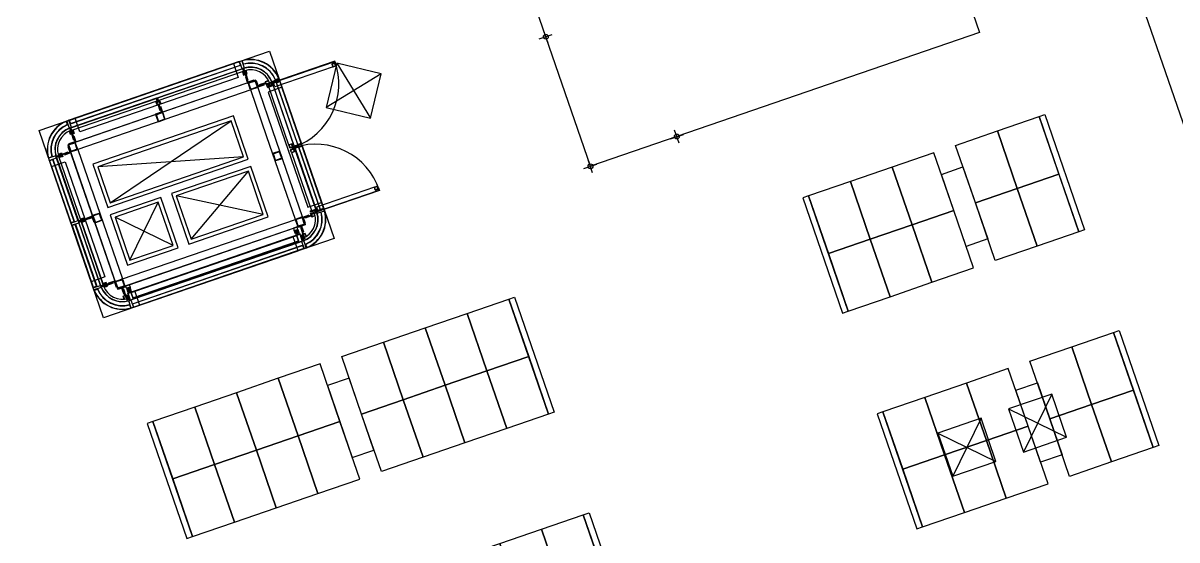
# Model space of a CAD drawing. Extents: x 809431 to 809707, y 818703 to 819368.
# Drawn here: x 809683.11 to 809698.25, y 818720.1 to 818726.89 of the extents above; entities that cross this region are included whole.
import ezdxf

# ---------------------------------------------------------------- set-up
doc = ezdxf.new("R2010")
doc.units = 0
for name, color, linetype in [('A-G26_JG10-G-FramStel', 7, 'Continuous'), ('Fix Furn', 7, 'Continuous'), ('MAJ062__', 7, 'Continuous'), ('MAJ082__', 7, 'Continuous'), ('MAJ221__', 7, 'Continuous'), ('MAJ230__', 7, 'Continuous'), ('MAJ292__', 7, 'Continuous'), ('MAJ341__', 7, 'Continuous'), ('MAJ430_B', 7, 'Continuous'), ('MAJ430_R', 7, 'Continuous'), ('MAJ570__', 7, 'Continuous'), ('MAJ724__', 7, 'Continuous'), ('OTC-LTC Hatch Arrival Concourse (Circulation) O2', 7, 'Continuous')]:
    doc.layers.add(name, color=color, linetype=linetype)

# ---------------------------------------------------------------- blocks, each defined once
blk = doc.blocks.new('8-Seater')
at = {"layer": 'Fix Furn'}
for points in [[(316.683, 206.688), (316.683, 206.608), (315.083, 206.608), (315.083, 206.688)], [(315.883, 206.608), (315.883, 206.028), (315.083, 206.028), (315.083, 206.608)], [(316.683, 206.608), (316.683, 206.028), (315.883, 206.028), (315.883, 206.608)], [(315.883, 206.028), (315.883, 205.448), (315.083, 205.448), (315.083, 206.028)], [(316.683, 206.028), (316.683, 205.448), (315.883, 205.448), (315.883, 206.028)], [(315.883, 205.448), (315.883, 204.868), (315.083, 204.868), (315.083, 205.448)], [(316.683, 205.448), (316.683, 204.868), (315.883, 204.868), (315.883, 205.448)], [(315.883, 204.868), (315.883, 204.288), (315.083, 204.288), (315.083, 204.868)], [(316.683, 204.868), (316.683, 204.288), (315.883, 204.288), (315.883, 204.868)], [(316.383, 203.988), (315.383, 203.988), (315.383, 204.288), (316.383, 204.288)], [(315.883, 203.408), (315.883, 203.988), (315.083, 203.988), (315.083, 203.408)], [(316.683, 203.408), (316.683, 203.988), (315.883, 203.988), (315.883, 203.408)], [(315.883, 202.828), (315.883, 203.408), (315.083, 203.408), (315.083, 202.828)], [(316.683, 202.828), (316.683, 203.408), (315.883, 203.408), (315.883, 202.828)], [(315.883, 202.248), (315.883, 202.828), (315.083, 202.828), (315.083, 202.248)], [(316.683, 202.248), (316.683, 202.828), (315.883, 202.828), (315.883, 202.248)], [(315.883, 201.668), (315.883, 202.248), (315.083, 202.248), (315.083, 201.668)], [(316.683, 201.668), (316.683, 202.248), (315.883, 202.248), (315.883, 201.668)], [(316.683, 201.588), (316.683, 201.668), (315.083, 201.668), (315.083, 201.588)]]:
    blk.add_lwpolyline(points, close=True, dxfattribs=at)
blk = doc.blocks.new('2x5-Seater')
at = {"layer": 'Fix Furn'}
for points in [[(238.683, 161.455), (238.683, 161.375), (237.083, 161.375), (237.083, 161.455)], [(237.883, 161.375), (237.883, 160.795), (237.083, 160.795), (237.083, 161.375)], [(238.683, 161.375), (238.683, 160.795), (237.883, 160.795), (237.883, 161.375)], [(237.883, 160.795), (237.883, 160.215), (237.083, 160.215), (237.083, 160.795)], [(238.683, 160.795), (238.683, 160.215), (237.883, 160.215), (237.883, 160.795)], [(238.383, 159.915), (237.383, 159.915), (237.383, 160.215), (238.383, 160.215)], [(237.883, 159.335), (237.883, 159.915), (237.083, 159.915), (237.083, 159.335)], [(238.683, 159.335), (238.683, 159.915), (237.883, 159.915), (237.883, 159.335)], [(237.883, 158.755), (237.883, 159.335), (237.083, 159.335), (237.083, 158.755)], [(238.683, 158.755), (238.683, 159.335), (237.883, 159.335), (237.883, 158.755)], [(237.883, 158.175), (237.883, 158.755), (237.083, 158.755), (237.083, 158.175)], [(238.683, 158.175), (238.683, 158.755), (237.883, 158.755), (237.883, 158.175)], [(238.683, 158.095), (238.683, 158.175), (237.083, 158.175), (237.083, 158.095)]]:
    blk.add_lwpolyline(points, close=True, dxfattribs=at)

msp = doc.modelspace()

# ---------------------------------------------------------------- linework, layer by layer
at = {"layer": 'A-G26_JG10-G-FramStel'}
for points in [[(809686.09, 818726.024), (809686.066, 818726.095)], [(809686.096, 818726.026), (809686.072, 818726.097)], [(809686.074, 818726.111), (809686.145, 818726.135)], [(809686.076, 818726.105), (809686.147, 818726.129)], [(809686.175, 818726.047), (809686.104, 818726.022)], [(809686.177, 818726.041), (809686.107, 818726.016)], [(809686.155, 818726.125), (809686.179, 818726.055)], [(809686.161, 818726.127), (809686.185, 818726.057)], [(809684.93, 818725.717), (809684.859, 818725.692)], [(809684.932, 818725.711), (809684.861, 818725.687)], [(809684.97, 818725.638), (809684.946, 818725.709)], [(809684.851, 818725.676), (809684.876, 818725.606)], [(809684.857, 818725.679), (809684.881, 818725.608)], [(809684.889, 818725.604), (809684.96, 818725.628)], [(809684.892, 818725.598), (809684.962, 818725.622)], [(809684.964, 818725.636), (809684.94, 818725.707)], [(809683.702, 818725.281), (809683.727, 818725.21)], [(809683.708, 818725.283), (809683.733, 818725.212)], [(809683.781, 818725.321), (809683.71, 818725.297)], [(809683.783, 818725.315), (809683.712, 818725.291)], [(809683.815, 818725.241), (809683.791, 818725.311)], [(809683.821, 818725.243), (809683.797, 818725.313)], [(809683.741, 818725.208), (809683.811, 818725.233)], [(809683.743, 818725.202), (809683.813, 818725.227)], [(809686.387, 818725.163), (809686.411, 818725.093)], [(809686.393, 818725.166), (809686.417, 818725.095)], [(809686.465, 818725.204), (809686.395, 818725.18)], [(809686.467, 818725.198), (809686.397, 818725.174)], [(809686.425, 818725.091), (809686.496, 818725.115)], [(809686.427, 818725.085), (809686.498, 818725.109)], [(809686.5, 818725.123), (809686.475, 818725.194)], [(809686.506, 818725.125), (809686.481, 818725.196)], [(809684.023, 818724.35), (809684.047, 818724.279)], [(809684.029, 818724.352), (809684.053, 818724.281)], [(809684.102, 818724.39), (809684.031, 818724.366)], [(809684.104, 818724.384), (809684.033, 818724.36)], [(809684.136, 818724.309), (809684.112, 818724.38)], [(809684.142, 818724.311), (809684.118, 818724.382)], [(809684.061, 818724.277), (809684.132, 818724.301)], [(809684.063, 818724.271), (809684.134, 818724.295)], [(809686.685, 818724.298), (809686.709, 818724.228)], [(809686.691, 818724.3), (809686.715, 818724.23)], [(809686.763, 818724.339), (809686.693, 818724.314)], [(809686.765, 818724.333), (809686.695, 818724.308)], [(809686.723, 818724.226), (809686.794, 818724.25)], [(809686.725, 818724.22), (809686.796, 818724.244)], [(809686.798, 818724.258), (809686.773, 818724.329)], [(809686.804, 818724.26), (809686.779, 818724.331)], [(809684.345, 818723.414), (809684.321, 818723.484)], [(809684.351, 818723.416), (809684.327, 818723.486)], [(809684.329, 818723.5), (809684.399, 818723.525)], [(809684.331, 818723.494), (809684.402, 818723.519)], [(809684.41, 818723.515), (809684.434, 818723.444)], [(809684.415, 818723.517), (809684.44, 818723.446)], [(809684.43, 818723.436), (809684.359, 818723.412)], [(809684.432, 818723.43), (809684.361, 818723.406)]]:
    msp.add_lwpolyline(points, dxfattribs=at)
for centre, radius, start, end in [((809686.078, 818726.099), 0.0126, 109, 199), ((809686.078, 818726.099), 0.0063, 109, 199), ((809686.102, 818726.028), 0.0126, 199, 289), ((809686.102, 818726.028), 0.0063, 199, 289), ((809686.149, 818726.123), 0.0126, 19, 109), ((809686.149, 818726.123), 0.0063, 19, 109), ((809686.173, 818726.053), 0.0063, 289, 19), ((809686.173, 818726.053), 0.0126, 289, 19), ((809684.934, 818725.705), 0.0126, 19, 109), ((809684.934, 818725.705), 0.0063, 19, 109), ((809684.863, 818725.681), 0.0126, 109, 199), ((809684.863, 818725.681), 0.0063, 109, 199), ((809684.887, 818725.61), 0.0126, 199, 289), ((809684.887, 818725.61), 0.0063, 199, 289), ((809684.958, 818725.634), 0.0063, 289, 19), ((809684.958, 818725.634), 0.0126, 289, 19), ((809683.714, 818725.285), 0.0126, 109, 199), ((809683.714, 818725.285), 0.0063, 109, 199), ((809683.785, 818725.309), 0.0126, 19, 109), ((809683.785, 818725.309), 0.0063, 19, 109), ((809683.739, 818725.214), 0.0126, 199, 289), ((809683.739, 818725.214), 0.0063, 199, 289), ((809683.809, 818725.239), 0.0063, 289, 19), ((809683.809, 818725.239), 0.0126, 289, 19), ((809686.399, 818725.168), 0.0126, 109, 199), ((809686.399, 818725.168), 0.0063, 109, 199), ((809686.469, 818725.192), 0.0126, 19, 109), ((809686.469, 818725.192), 0.0063, 19, 109), ((809686.494, 818725.121), 0.0063, 289, 19), ((809686.494, 818725.121), 0.0126, 289, 19), ((809686.423, 818725.097), 0.0126, 199, 289), ((809686.423, 818725.097), 0.0063, 199, 289), ((809684.035, 818724.354), 0.0126, 109, 199), ((809684.035, 818724.354), 0.0063, 109, 199), ((809684.106, 818724.378), 0.0126, 19, 109), ((809684.106, 818724.378), 0.0063, 19, 109), ((809684.059, 818724.283), 0.0126, 199, 289), ((809684.059, 818724.283), 0.0063, 199, 289), ((809684.13, 818724.307), 0.0063, 289, 19), ((809684.13, 818724.307), 0.0126, 289, 19), ((809686.697, 818724.302), 0.0126, 109, 199), ((809686.697, 818724.302), 0.0063, 109, 199), ((809686.721, 818724.232), 0.0126, 199, 289), ((809686.721, 818724.232), 0.0063, 199, 289), ((809686.767, 818724.327), 0.0126, 19, 109), ((809686.767, 818724.327), 0.0063, 19, 109), ((809686.792, 818724.256), 0.0063, 289, 19), ((809686.792, 818724.256), 0.0126, 289, 19), ((809684.333, 818723.489), 0.0126, 109, 199), ((809684.333, 818723.489), 0.0063, 109, 199), ((809684.404, 818723.513), 0.0126, 19, 109), ((809684.404, 818723.513), 0.0063, 19, 109), ((809684.428, 818723.442), 0.0063, 289, 19), ((809684.428, 818723.442), 0.0126, 289, 19), ((809684.357, 818723.418), 0.0126, 199, 289), ((809684.357, 818723.418), 0.0063, 199, 289)]:
    msp.add_arc(centre, radius, start, end, dxfattribs=at)
at = {"layer": 'MAJ062__'}
msp.add_line((809687.449, 818724.642), (809687.449, 818724.642), dxfattribs=at)
at = {"layer": 'MAJ082__'}
for points in [[(809688.014, 818732.384), (809693.12, 818734.142), (809695.659, 818726.767), (809690.554, 818725.009)], [(809684.163, 818723.02), (809683.317, 818725.479), (809686.343, 818726.521), (809687.189, 818724.062)]]:
    msp.add_lwpolyline(points, close=True, dxfattribs=at)
at = {"layer": 'MAJ221__'}
for p, q in [((809684.25, 818724.531), (809685.837, 818725.606)), ((809686, 818725.133), (809684.088, 818725.004)), ((809685.314, 818724.051), (809686.065, 818724.944)), ((809684.511, 818723.775), (809684.883, 818724.537)), ((809686.26, 818724.377), (809685.119, 818724.619)), ((809685.078, 818723.97), (809684.315, 818724.342))]:
    msp.add_line(p, q, dxfattribs=at)
at = {"layer": 'MAJ230__'}
msp.add_line((809674.923, 818793.555), (809704.145, 818708.688), dxfattribs=at)
at = {"layer": 'MAJ292__'}
for p, q in [((809687.2, 818726.39), (809686.358, 818726.101)), ((809686.393, 818726.11), (809687.198, 818726.387)), ((809687.178, 818726.317), (809686.413, 818726.054)), ((809687.197, 818726.367), (809687.159, 818726.354)), ((809687.159, 818726.354), (809687.16, 818726.353)), ((809687.16, 818726.353), (809687.197, 818726.366)), ((809687.161, 818726.349), (809687.171, 818726.32)), ((809687.164, 818726.349), (809687.174, 818726.321)), ((809687.193, 818726.365), (809687.165, 818726.355)), ((809687.194, 818726.362), (809687.165, 818726.353)), ((809687.177, 818726.319), (809687.205, 818726.329)), ((809687.178, 818726.317), (809687.206, 818726.327)), ((809687.193, 818726.383), (809687.21, 818726.334)), ((809687.211, 818726.334), (809687.194, 818726.383)), ((809687.198, 818726.387), (809687.195, 818726.385)), ((809687.195, 818726.384), (809687.198, 818726.386)), ((809687.207, 818726.332), (809687.197, 818726.361)), ((809687.198, 818726.386), (809687.198, 818726.387)), ((809687.198, 818726.387), (809687.203, 818726.371)), ((809687.198, 818726.365), (809687.209, 818726.333)), ((809687.21, 818726.334), (809687.199, 818726.366)), ((809687.209, 818726.333), (809687.199, 818726.362)), ((809687.206, 818726.372), (809687.2, 818726.39)), ((809687.203, 818726.371), (809687.206, 818726.372)), ((809687.211, 818726.357), (809687.204, 818726.355)), ((809687.211, 818726.357), (809687.206, 818726.372)), ((809687.209, 818726.333), (809687.21, 818726.334)), ((809687.21, 818726.334), (809687.211, 818726.334)), ((809684.881, 818725.875), (809686.001, 818726.26)), ((809686.002, 818726.297), (809686.026, 818726.227)), ((809686.029, 818726.228), (809686.006, 818726.296)), ((809686.026, 818726.227), (809686.029, 818726.228)), ((809686.369, 818726.079), (809686.311, 818726.059)), ((809686.311, 818726.059), (809686.313, 818726.055)), ((809686.313, 818726.055), (809686.371, 818726.074)), ((809686.371, 818726.074), (809686.313, 818726.054)), ((809686.313, 818726.054), (809686.315, 818726.049)), ((809686.315, 818726.049), (809686.373, 818726.069)), ((809686.596, 818725.286), (809686.333, 818726.051)), ((809686.358, 818726.101), (809686.365, 818726.083)), ((809686.362, 818726.099), (809686.391, 818726.109)), ((809686.38, 818726.105), (809686.362, 818726.099)), ((809686.362, 818726.099), (809686.363, 818726.096)), ((809686.367, 818726.084), (809686.362, 818726.099)), ((809686.363, 818726.096), (809686.378, 818726.101)), ((809686.365, 818726.083), (809686.367, 818726.084)), ((809686.366, 818726.09), (809686.37, 818726.08)), ((809686.374, 818726.082), (809686.371, 818726.092)), ((809686.372, 818726.092), (809686.375, 818726.082)), ((809686.38, 818726.084), (809686.377, 818726.094)), ((809686.378, 818726.101), (809686.388, 818726.073)), ((809686.67, 818725.264), (809686.38, 818726.105)), ((809686.389, 818726.07), (809686.666, 818725.265)), ((809686.413, 818726.054), (809686.393, 818726.11)), ((809683.747, 818725.484), (809684.866, 818725.869)), ((809683.745, 818725.441), (809683.721, 818725.509)), ((809683.723, 818725.513), (809683.747, 818725.442)), ((809683.747, 818725.442), (809683.745, 818725.441)), ((809686.596, 818725.286), (809686.606, 818725.258)), ((809686.628, 818725.302), (809686.599, 818725.292)), ((809686.599, 818725.287), (809686.608, 818725.258)), ((809686.629, 818725.3), (809686.6, 818725.29)), ((809686.612, 818725.257), (809686.64, 818725.267)), ((809686.612, 818725.255), (809686.641, 818725.264)), ((809686.662, 818725.27), (809686.613, 818725.253)), ((809686.613, 818725.252), (809686.662, 818725.269)), ((809686.645, 818725.265), (809686.613, 818725.254)), ((809686.613, 818725.253), (809686.645, 818725.264)), ((809686.613, 818725.254), (809686.613, 818725.253)), ((809686.642, 818725.27), (809686.632, 818725.298)), ((809686.634, 818725.304), (809686.633, 818725.304)), ((809686.633, 818725.304), (809686.645, 818725.267)), ((809686.646, 818725.267), (809686.634, 818725.304)), ((809686.644, 818725.271), (809686.634, 818725.299)), ((809686.637, 818725.252), (809686.634, 818725.259)), ((809686.637, 818725.252), (809686.652, 818725.257)), ((809686.666, 818725.265), (809686.651, 818725.26)), ((809686.651, 818725.26), (809686.652, 818725.257)), ((809686.652, 818725.257), (809686.67, 818725.264)), ((809686.655, 818725.248), (809686.673, 818725.254)), ((809686.664, 818725.269), (809686.665, 818725.265)), ((809686.666, 818725.265), (809686.665, 818725.269)), ((809686.665, 818725.265), (809686.666, 818725.265)), ((809686.673, 818725.254), (809686.963, 818724.413)), ((809683.543, 818725.128), (809683.614, 818725.153)), ((809683.833, 818724.287), (809683.543, 818725.128)), ((809683.615, 818725.15), (809683.547, 818725.127)), ((809683.547, 818725.127), (809683.835, 818724.291)), ((809683.865, 818724.301), (809683.577, 818725.137)), ((809683.614, 818725.153), (809683.615, 818725.15)), ((809686.613, 818725.253), (809686.613, 818725.252)), ((809686.629, 818725.191), (809686.619, 818725.22)), ((809686.621, 818725.228), (809686.671, 818725.245)), ((809686.622, 818725.227), (809686.621, 818725.228)), ((809686.671, 818725.244), (809686.622, 818725.227)), ((809686.622, 818725.227), (809686.654, 818725.238)), ((809686.654, 818725.237), (809686.622, 818725.226)), ((809686.622, 818725.226), (809686.651, 818725.236)), ((809686.622, 818725.226), (809686.622, 818725.227)), ((809686.631, 818725.192), (809686.622, 818725.221)), ((809686.623, 818725.224), (809686.651, 818725.234)), ((809686.629, 818725.191), (809686.892, 818724.427)), ((809686.663, 818725.2), (809686.634, 818725.191)), ((809686.664, 818725.198), (809686.635, 818725.188)), ((809686.64, 818725.243), (809686.655, 818725.248)), ((809686.64, 818725.243), (809686.642, 818725.236)), ((809686.656, 818725.245), (809686.655, 818725.248)), ((809686.655, 818725.232), (809686.664, 818725.204)), ((809686.671, 818725.25), (809686.656, 818725.245)), ((809686.668, 818725.2), (809686.656, 818725.237)), ((809686.657, 818725.237), (809686.669, 818725.2)), ((809686.657, 818725.233), (809686.667, 818725.204)), ((809686.669, 818725.2), (809686.668, 818725.2)), ((809686.671, 818725.247), (809686.67, 818725.25)), ((809686.67, 818725.25), (809686.671, 818725.25)), ((809686.671, 818725.25), (809686.672, 818725.247)), ((809686.948, 818724.446), (809686.671, 818725.25)), ((809687.784, 818724.693), (809686.943, 818724.403)), ((809687.722, 818724.737), (809686.957, 818724.473)), ((809686.976, 818724.418), (809687.781, 818724.695)), ((809687.728, 818724.702), (809687.719, 818724.73)), ((809687.731, 818724.703), (809687.721, 818724.731)), ((809687.722, 818724.737), (809687.75, 818724.746)), ((809687.723, 818724.734), (809687.751, 818724.744)), ((809687.73, 818724.697), (809687.767, 818724.71)), ((809687.767, 818724.709), (809687.73, 818724.696)), ((809687.73, 818724.696), (809687.73, 818724.697)), ((809687.762, 818724.711), (809687.734, 818724.701)), ((809687.763, 818724.709), (809687.735, 818724.699)), ((809687.754, 818724.743), (809687.764, 818724.714)), ((809687.756, 818724.743), (809687.766, 818724.715)), ((809687.757, 818724.743), (809687.758, 818724.744)), ((809687.768, 818724.711), (809687.757, 818724.743)), ((809687.758, 818724.744), (809687.769, 818724.712)), ((809687.775, 818724.695), (809687.758, 818724.744)), ((809687.758, 818724.744), (809687.759, 818724.744)), ((809687.759, 818724.744), (809687.776, 818724.695)), ((809687.773, 818724.726), (809687.766, 818724.723)), ((809687.773, 818724.726), (809687.778, 818724.711)), ((809687.775, 818724.71), (809687.778, 818724.711)), ((809687.781, 818724.695), (809687.775, 818724.71)), ((809687.777, 818724.694), (809687.78, 818724.696)), ((809687.781, 818724.695), (809687.777, 818724.693)), ((809687.778, 818724.711), (809687.784, 818724.693)), ((809687.78, 818724.696), (809687.781, 818724.695)), ((809686.877, 818724.417), (809686.935, 818724.437)), ((809686.878, 818724.412), (809686.877, 818724.417)), ((809686.936, 818724.432), (809686.878, 818724.412)), ((809686.879, 818724.411), (809686.936, 818724.431)), ((809686.88, 818724.406), (809686.879, 818724.411)), ((809686.938, 818724.426), (809686.88, 818724.406)), ((809686.937, 818724.421), (809686.94, 818724.422)), ((809686.943, 818724.403), (809686.937, 818724.421)), ((809686.943, 818724.416), (809686.939, 818724.426)), ((809686.94, 818724.422), (809686.945, 818724.407)), ((809686.944, 818724.427), (809686.948, 818724.417)), ((809686.944, 818724.409), (809686.959, 818724.415)), ((809686.945, 818724.406), (809686.944, 818724.409)), ((809686.948, 818724.418), (809686.945, 818724.428)), ((809686.945, 818724.407), (809686.973, 818724.417)), ((809686.963, 818724.413), (809686.945, 818724.406)), ((809686.959, 818724.415), (809686.949, 818724.443)), ((809686.95, 818724.429), (809686.953, 818724.419)), ((809686.957, 818724.473), (809686.976, 818724.418)), ((809683.904, 818724.311), (809683.833, 818724.287)), ((809683.835, 818724.291), (809683.903, 818724.314)), ((809683.907, 818724.302), (809683.836, 818724.277)), ((809683.836, 818724.277), (809684.126, 818723.436)), ((809683.84, 818724.276), (809683.908, 818724.299)), ((809684.128, 818723.44), (809683.84, 818724.276)), ((809684.158, 818723.45), (809683.87, 818724.286)), ((809683.903, 818724.314), (809683.904, 818724.311)), ((809683.908, 818724.299), (809683.907, 818724.302)), ((809686.751, 818724.198), (809686.76, 818724.201)), ((809684.481, 818723.341), (809686.741, 818724.12)), ((809684.524, 818723.356), (809686.698, 818724.105)), ((809684.525, 818723.353), (809686.699, 818724.102)), ((809686.741, 818724.12), (809686.774, 818724.025)), ((809686.759, 818724.099), (809686.761, 818724.1)), ((809686.783, 818724.028), (809686.759, 818724.099)), ((809686.761, 818724.1), (809686.778, 818724.052)), ((809686.779, 818724.049), (809686.785, 818724.032)), ((809684.55, 818723.281), (809686.724, 818724.03)), ((809684.551, 818723.276), (809686.726, 818724.025)), ((809686.731, 818724.01), (809684.556, 818723.262)), ((809686.774, 818724.025), (809686.731, 818724.01)), ((809684.126, 818723.436), (809684.197, 818723.46)), ((809684.196, 818723.463), (809684.128, 818723.44)), ((809684.197, 818723.46), (809684.196, 818723.463)), ((809684.425, 818723.397), (809684.416, 818723.394)), ((809684.48, 818723.315), (809684.477, 818723.314)), ((809684.477, 818723.314), (809684.494, 818723.265)), ((809684.504, 818723.244), (809684.48, 818723.315)), ((809684.514, 818723.247), (809684.481, 818723.341)), ((809684.495, 818723.263), (809684.5, 818723.246)), ((809684.556, 818723.262), (809684.514, 818723.247))]:
    msp.add_line(p, q, dxfattribs=at)
for points in [[(809683.79, 818725.642), (809685.87, 818726.358), (809685.932, 818726.176), (809683.852, 818725.46)], [(809685.992, 818726.294), (809686.017, 818726.223), (809686.014, 818726.222), (809685.99, 818726.29), (809684.871, 818725.905), (809684.889, 818725.851), (809684.887, 818725.85), (809684.867, 818725.907)], [(809686.048, 818726.224), (809686.034, 818726.266), (809686.029, 818726.265), (809686.042, 818726.227), (809686.004, 818726.214), (809685.991, 818726.251), (809685.986, 818726.25), (809686.001, 818726.207), (809686.023, 818726.215), (809686.051, 818726.134), (809686.062, 818726.137), (809686.034, 818726.219)], [(809686.058, 818726.115), (809686.034, 818726.186), (809686.025, 818726.183), (809686.053, 818726.103), (809686.138, 818726.133), (809686.135, 818726.141)], [(809683.697, 818725.293), (809684.349, 818723.401), (809686.809, 818724.248), (809686.776, 818724.344), (809686.776, 818724.344), (809686.435, 818725.335), (809686.435, 818725.335), (809686.157, 818726.141)], [(809683.825, 818725.231), (809684.411, 818723.529), (809686.681, 818724.31), (809686.306, 818725.398), (809686.306, 818725.398), (809686.095, 818726.012)], [(809686.188, 818726.049), (809686.158, 818726.135), (809686.167, 818726.138), (809686.193, 818726.061), (809686.264, 818726.085), (809686.267, 818726.077)], [(809686.29, 818726.106), (809686.208, 818726.078), (809686.212, 818726.067), (809686.293, 818726.095), (809686.301, 818726.073), (809686.344, 818726.087), (809686.342, 818726.092), (809686.304, 818726.079), (809686.291, 818726.117), (809686.329, 818726.13), (809686.327, 818726.135), (809686.285, 818726.12)], [(809686.306, 818726.058), (809686.349, 818726.072), (809686.344, 818726.087), (809686.301, 818726.073)], [(809687.026, 818724.535), (809686.505, 818726.048), (809686.324, 818725.985), (809686.845, 818724.473)], [(809683.732, 818725.516), (809683.757, 818725.445), (809683.76, 818725.446), (809683.736, 818725.514), (809684.856, 818725.9), (809684.874, 818725.846), (809684.877, 818725.847), (809684.858, 818725.904)], [(809684.926, 818725.725), (809684.901, 818725.796), (809684.91, 818725.799), (809684.937, 818725.719), (809684.852, 818725.69), (809684.849, 818725.699)], [(809683.791, 818725.334), (809683.767, 818725.405), (809683.775, 818725.408), (809683.802, 818725.329), (809683.717, 818725.299), (809683.714, 818725.308)], [(809683.732, 818725.426), (809683.717, 818725.469), (809683.722, 818725.47), (809683.735, 818725.432), (809683.773, 818725.445), (809683.76, 818725.483), (809683.764, 818725.485), (809683.779, 818725.442), (809683.757, 818725.435), (809683.785, 818725.353), (809683.774, 818725.35), (809683.746, 818725.431)], [(809683.723, 818725.194), (809683.652, 818725.17), (809683.655, 818725.161), (809683.734, 818725.189), (809683.705, 818725.274), (809683.696, 818725.271)], [(809683.573, 818725.165), (809683.571, 818725.17), (809683.614, 818725.184), (809683.619, 818725.17), (809683.7, 818725.198), (809683.704, 818725.188), (809683.622, 818725.16), (809683.63, 818725.137), (809683.588, 818725.123), (809683.586, 818725.127), (809683.624, 818725.14), (809683.611, 818725.178)], [(809684.001, 818723.493), (809683.48, 818725.006), (809683.661, 818725.069), (809684.182, 818723.556)], [(809684.015, 818724.346), (809683.944, 818724.321), (809683.941, 818724.329), (809684.021, 818724.357), (809684.05, 818724.272), (809684.041, 818724.269)], [(809686.777, 818724.338), (809686.806, 818724.253), (809686.815, 818724.256), (809686.788, 818724.333), (809686.859, 818724.357), (809686.856, 818724.365)], [(809686.892, 818724.357), (809686.811, 818724.329), (809686.807, 818724.339), (809686.888, 818724.367), (809686.881, 818724.39), (809686.923, 818724.404), (809686.925, 818724.4), (809686.887, 818724.387), (809686.9, 818724.349), (809686.938, 818724.362), (809686.939, 818724.357), (809686.897, 818724.342)], [(809686.704, 818724.212), (809686.656, 818724.196), (809686.667, 818724.164), (809686.715, 818724.18)], [(809684.636, 818723.183), (809686.716, 818723.899), (809686.654, 818724.081), (809684.574, 818723.365)], [(809686.715, 818724.18), (809686.729, 818724.138), (809686.725, 818724.136), (809686.712, 818724.174), (809686.674, 818724.161), (809686.687, 818724.123), (809686.682, 818724.122), (809686.667, 818724.164)], [(809686.774, 818724.025), (809686.731, 818724.01), (809686.698, 818724.105), (809686.741, 818724.12)], [(809686.77, 818724.027), (809686.733, 818724.014), (809686.702, 818724.103), (809686.739, 818724.116)], [(809686.357, 818723.898), (809686.338, 818723.891), (809686.34, 818723.886), (809686.359, 818723.892)], [(809686.405, 818723.914), (809686.386, 818723.908), (809686.388, 818723.902), (809686.406, 818723.909)], [(809686.401, 818723.903), (809686.4, 818723.906), (809686.394, 818723.904), (809686.395, 818723.901)], [(809686.452, 818723.93), (809686.433, 818723.924), (809686.435, 818723.918), (809686.454, 818723.925)], [(809686.448, 818723.92), (809686.447, 818723.923), (809686.441, 818723.921), (809686.442, 818723.918)], [(809686.499, 818723.947), (809686.48, 818723.94), (809686.482, 818723.935), (809686.501, 818723.941)], [(809686.495, 818723.936), (809686.494, 818723.939), (809686.489, 818723.937), (809686.49, 818723.934)], [(809686.546, 818723.963), (809686.527, 818723.957), (809686.529, 818723.951), (809686.548, 818723.957)], [(809686.543, 818723.952), (809686.542, 818723.955), (809686.536, 818723.953), (809686.537, 818723.95)], [(809686.594, 818723.979), (809686.575, 818723.973), (809686.577, 818723.967), (809686.596, 818723.974)], [(809686.59, 818723.969), (809686.589, 818723.971), (809686.583, 818723.969), (809686.584, 818723.967)], [(809686.641, 818723.996), (809686.622, 818723.989), (809686.624, 818723.983), (809686.643, 818723.99)], [(809686.637, 818723.985), (809686.636, 818723.988), (809686.631, 818723.986), (809686.632, 818723.983)], [(809686.688, 818724.012), (809686.669, 818724.005), (809686.671, 818724), (809686.69, 818724.006)], [(809686.684, 818724.001), (809686.684, 818724.004), (809686.678, 818724.002), (809686.679, 818723.999)], [(809685.932, 818723.751), (809685.913, 818723.745), (809685.915, 818723.739), (809685.934, 818723.746)], [(809685.928, 818723.741), (809685.927, 818723.743), (809685.921, 818723.742), (809685.922, 818723.739)], [(809685.979, 818723.768), (809685.96, 818723.761), (809685.962, 818723.756), (809685.981, 818723.762)], [(809685.975, 818723.757), (809685.974, 818723.76), (809685.969, 818723.758), (809685.97, 818723.755)], [(809686.026, 818723.784), (809686.007, 818723.777), (809686.009, 818723.772), (809686.028, 818723.778)], [(809686.023, 818723.773), (809686.022, 818723.776), (809686.016, 818723.774), (809686.017, 818723.771)], [(809686.074, 818723.8), (809686.055, 818723.794), (809686.057, 818723.788), (809686.076, 818723.795)], [(809686.07, 818723.789), (809686.069, 818723.792), (809686.063, 818723.79), (809686.064, 818723.788)], [(809686.121, 818723.817), (809686.102, 818723.81), (809686.104, 818723.804), (809686.123, 818723.811)], [(809686.117, 818723.806), (809686.116, 818723.809), (809686.111, 818723.807), (809686.112, 818723.804)], [(809686.168, 818723.833), (809686.149, 818723.826), (809686.151, 818723.821), (809686.17, 818723.827)], [(809686.164, 818723.822), (809686.163, 818723.825), (809686.158, 818723.823), (809686.159, 818723.82)], [(809686.215, 818723.849), (809686.197, 818723.843), (809686.198, 818723.837), (809686.217, 818723.843)], [(809686.212, 818723.838), (809686.211, 818723.841), (809686.205, 818723.839), (809686.206, 818723.836)], [(809686.263, 818723.865), (809686.244, 818723.859), (809686.246, 818723.853), (809686.265, 818723.86)], [(809686.259, 818723.855), (809686.258, 818723.857), (809686.252, 818723.855), (809686.253, 818723.853)], [(809686.31, 818723.882), (809686.291, 818723.875), (809686.293, 818723.869), (809686.312, 818723.876)], [(809686.306, 818723.871), (809686.305, 818723.874), (809686.3, 818723.872), (809686.301, 818723.869)], [(809686.354, 818723.887), (809686.353, 818723.89), (809686.347, 818723.888), (809686.348, 818723.885)], [(809685.459, 818723.589), (809685.44, 818723.582), (809685.442, 818723.576), (809685.461, 818723.583)], [(809685.506, 818723.605), (809685.487, 818723.598), (809685.489, 818723.593), (809685.508, 818723.599)], [(809685.503, 818723.594), (809685.502, 818723.597), (809685.496, 818723.595), (809685.497, 818723.592)], [(809685.554, 818723.621), (809685.535, 818723.615), (809685.537, 818723.609), (809685.556, 818723.616)], [(809685.55, 818723.61), (809685.549, 818723.613), (809685.543, 818723.611), (809685.544, 818723.608)], [(809685.601, 818723.637), (809685.582, 818723.631), (809685.584, 818723.625), (809685.603, 818723.632)], [(809685.597, 818723.627), (809685.596, 818723.63), (809685.59, 818723.628), (809685.591, 818723.625)], [(809685.648, 818723.654), (809685.629, 818723.647), (809685.631, 818723.642), (809685.65, 818723.648)], [(809685.644, 818723.643), (809685.643, 818723.646), (809685.638, 818723.644), (809685.639, 818723.641)], [(809685.695, 818723.67), (809685.676, 818723.664), (809685.678, 818723.658), (809685.697, 818723.664)], [(809685.692, 818723.659), (809685.691, 818723.662), (809685.685, 818723.66), (809685.686, 818723.657)], [(809685.743, 818723.686), (809685.724, 818723.68), (809685.726, 818723.674), (809685.745, 818723.681)], [(809685.739, 818723.676), (809685.738, 818723.678), (809685.732, 818723.676), (809685.733, 818723.674)], [(809685.79, 818723.703), (809685.771, 818723.696), (809685.773, 818723.69), (809685.792, 818723.697)], [(809685.786, 818723.692), (809685.785, 818723.695), (809685.78, 818723.693), (809685.781, 818723.69)], [(809685.837, 818723.719), (809685.818, 818723.712), (809685.82, 818723.707), (809685.839, 818723.713)], [(809685.834, 818723.708), (809685.833, 818723.711), (809685.827, 818723.709), (809685.828, 818723.706)], [(809685.884, 818723.735), (809685.866, 818723.729), (809685.868, 818723.723), (809685.886, 818723.729)], [(809685.881, 818723.724), (809685.88, 818723.727), (809685.874, 818723.725), (809685.875, 818723.722)], [(809684.172, 818723.425), (809684.174, 818723.421), (809684.216, 818723.435), (809684.211, 818723.449), (809684.293, 818723.477), (809684.289, 818723.488), (809684.208, 818723.46), (809684.2, 818723.483), (809684.157, 818723.468), (809684.159, 818723.463), (809684.197, 818723.476), (809684.21, 818723.438)], [(809684.308, 818723.495), (809684.237, 818723.47), (809684.234, 818723.478), (809684.314, 818723.506), (809684.343, 818723.421), (809684.334, 818723.418)], [(809684.453, 818723.438), (809684.501, 818723.454), (809684.512, 818723.422), (809684.465, 818723.406)], [(809685.034, 818723.442), (809685.015, 818723.436), (809685.017, 818723.43), (809685.035, 818723.436)], [(809685.081, 818723.458), (809685.062, 818723.452), (809685.064, 818723.446), (809685.083, 818723.453)], [(809685.077, 818723.448), (809685.076, 818723.45), (809685.07, 818723.448), (809685.071, 818723.446)], [(809685.128, 818723.475), (809685.109, 818723.468), (809685.111, 818723.462), (809685.13, 818723.469)], [(809685.124, 818723.464), (809685.123, 818723.467), (809685.118, 818723.465), (809685.119, 818723.462)], [(809685.175, 818723.491), (809685.156, 818723.484), (809685.158, 818723.479), (809685.177, 818723.485)], [(809685.172, 818723.48), (809685.171, 818723.483), (809685.165, 818723.481), (809685.166, 818723.478)], [(809685.223, 818723.507), (809685.204, 818723.501), (809685.206, 818723.495), (809685.225, 818723.502)], [(809685.219, 818723.496), (809685.218, 818723.499), (809685.212, 818723.497), (809685.213, 818723.494)], [(809685.27, 818723.524), (809685.251, 818723.517), (809685.253, 818723.511), (809685.272, 818723.518)], [(809685.266, 818723.513), (809685.265, 818723.516), (809685.26, 818723.514), (809685.261, 818723.511)], [(809685.317, 818723.54), (809685.298, 818723.533), (809685.3, 818723.528), (809685.319, 818723.534)], [(809685.313, 818723.529), (809685.313, 818723.532), (809685.307, 818723.53), (809685.308, 818723.527)], [(809685.364, 818723.556), (809685.346, 818723.55), (809685.348, 818723.544), (809685.366, 818723.55)], [(809685.361, 818723.545), (809685.36, 818723.548), (809685.354, 818723.546), (809685.355, 818723.543)], [(809685.412, 818723.572), (809685.393, 818723.566), (809685.395, 818723.56), (809685.414, 818723.567)], [(809685.408, 818723.562), (809685.407, 818723.564), (809685.401, 818723.562), (809685.402, 818723.56)], [(809685.455, 818723.578), (809685.454, 818723.581), (809685.449, 818723.579), (809685.45, 818723.576)], [(809684.465, 818723.406), (809684.479, 818723.363), (809684.484, 818723.365), (809684.471, 818723.402), (809684.509, 818723.416), (809684.522, 818723.378), (809684.526, 818723.379), (809684.512, 818723.422)], [(809684.556, 818723.262), (809684.514, 818723.247), (809684.481, 818723.341), (809684.524, 818723.356)], [(809684.553, 818723.263), (809684.516, 818723.251), (809684.485, 818723.34), (809684.522, 818723.352)], [(809684.608, 818723.296), (809684.589, 818723.289), (809684.591, 818723.283), (809684.61, 818723.29)], [(809684.604, 818723.285), (809684.603, 818723.288), (809684.598, 818723.286), (809684.599, 818723.283)], [(809684.655, 818723.312), (809684.636, 818723.305), (809684.638, 818723.3), (809684.657, 818723.306)], [(809684.652, 818723.301), (809684.651, 818723.304), (809684.645, 818723.302), (809684.646, 818723.299)], [(809684.703, 818723.328), (809684.684, 818723.322), (809684.686, 818723.316), (809684.705, 818723.322)], [(809684.699, 818723.317), (809684.698, 818723.32), (809684.692, 818723.318), (809684.693, 818723.315)], [(809684.75, 818723.344), (809684.731, 818723.338), (809684.733, 818723.332), (809684.752, 818723.339)], [(809684.746, 818723.334), (809684.745, 818723.336), (809684.74, 818723.335), (809684.741, 818723.332)], [(809684.797, 818723.361), (809684.778, 818723.354), (809684.78, 818723.349), (809684.799, 818723.355)], [(809684.793, 818723.35), (809684.792, 818723.353), (809684.787, 818723.351), (809684.788, 818723.348)], [(809684.844, 818723.377), (809684.826, 818723.37), (809684.827, 818723.365), (809684.846, 818723.371)], [(809684.841, 818723.366), (809684.84, 818723.369), (809684.834, 818723.367), (809684.835, 818723.364)], [(809684.892, 818723.393), (809684.873, 818723.387), (809684.875, 818723.381), (809684.894, 818723.388)], [(809684.888, 818723.382), (809684.887, 818723.385), (809684.881, 818723.383), (809684.882, 818723.381)], [(809684.939, 818723.41), (809684.92, 818723.403), (809684.922, 818723.397), (809684.941, 818723.404)], [(809684.935, 818723.399), (809684.934, 818723.402), (809684.929, 818723.4), (809684.93, 818723.397)], [(809684.986, 818723.426), (809684.967, 818723.419), (809684.969, 818723.414), (809684.988, 818723.42)], [(809684.983, 818723.415), (809684.982, 818723.418), (809684.976, 818723.416), (809684.977, 818723.413)], [(809685.03, 818723.431), (809685.029, 818723.434), (809685.023, 818723.432), (809685.024, 818723.429)]]:
    msp.add_lwpolyline(points, close=True, dxfattribs=at)
for points in [[(809686.433, 818725.336), (809686.157, 818726.139), (809683.698, 818725.293), (809684.349, 818723.402), (809686.808, 818724.248), (809686.775, 818724.343)], [(809686.373, 818726.116), (809686.305, 818726.093), (809686.306, 818726.09), (809686.377, 818726.115)], [(809686.388, 818726.073), (809686.315, 818726.048), (809686.316, 818726.045), (809686.389, 818726.07)], [(809684.894, 818725.874), (809684.899, 818725.875), (809684.914, 818725.833), (809684.891, 818725.825), (809684.919, 818725.744), (809684.909, 818725.74), (809684.881, 818725.822), (809684.866, 818725.817), (809684.852, 818725.859), (809684.856, 818725.861), (809684.869, 818725.823), (809684.907, 818725.836), (809684.894, 818725.874)], [(809686.775, 818724.343), (809686.775, 818724.343), (809686.433, 818725.336), (809686.433, 818725.336)], [(809683.542, 818725.142), (809683.61, 818725.165), (809683.611, 818725.162), (809683.54, 818725.138)], [(809686.949, 818724.443), (809686.876, 818724.418), (809686.875, 818724.421), (809686.948, 818724.446)], [(809686.964, 818724.399), (809686.896, 818724.376), (809686.895, 818724.379), (809686.966, 818724.403)], [(809683.866, 818724.314), (809683.864, 818724.319), (809683.907, 818724.334), (809683.915, 818724.311), (809683.996, 818724.339), (809684, 818724.328), (809683.918, 818724.3), (809683.923, 818724.286), (809683.881, 818724.272), (809683.879, 818724.276), (809683.917, 818724.289), (809683.904, 818724.327), (809683.866, 818724.314)], [(809684.163, 818723.452), (809683.875, 818724.288)], [(809686.808, 818724.248), (809686.811, 818724.24), (809686.763, 818724.223), (809686.788, 818724.153), (809686.778, 818724.149), (809686.754, 818724.22), (809686.716, 818724.207), (809686.713, 818724.216), (809686.808, 818724.248)], [(809686.751, 818724.198), (809686.779, 818724.117), (809686.765, 818724.112), (809686.779, 818724.069), (809686.784, 818724.071), (809686.771, 818724.109), (809686.809, 818724.122), (809686.822, 818724.084), (809686.827, 818724.086), (809686.812, 818724.128), (809686.788, 818724.12), (809686.76, 818724.201)], [(809686.703, 818724.112), (809686.683, 818724.105), (809686.683, 818724.102), (809686.704, 818724.109)], [(809686.703, 818724.112), (809686.687, 818724.16), (809686.69, 818724.161), (809686.706, 818724.113)], [(809686.718, 818724.117), (809686.702, 818724.165), (809686.699, 818724.164), (809686.716, 818724.116)], [(809686.707, 818724.11), (809686.708, 818724.108), (809686.705, 818724.107), (809686.704, 818724.109)], [(809686.707, 818724.11), (809686.709, 818724.111), (809686.708, 818724.114), (809686.706, 818724.113)], [(809686.717, 818724.113), (809686.715, 818724.113), (809686.714, 818724.116), (809686.716, 818724.116)], [(809686.717, 818724.113), (809686.717, 818724.111), (809686.72, 818724.112), (809686.719, 818724.114)], [(809686.718, 818724.117), (809686.739, 818724.124), (809686.74, 818724.121), (809686.719, 818724.114)], [(809686.778, 818724.052), (809686.801, 818724.06)], [(809686.802, 818724.057), (809686.779, 818724.049)], [(809686.801, 818724.06), (809686.784, 818724.108), (809686.787, 818724.109), (809686.805, 818724.058), (809686.802, 818724.057)], [(809684.133, 818723.425), (809684.201, 818723.448), (809684.2, 818723.451), (809684.129, 818723.427)], [(809684.349, 818723.402), (809684.352, 818723.393), (809684.4, 818723.41), (809684.424, 818723.339), (809684.433, 818723.342), (809684.409, 818723.413), (809684.447, 818723.426), (809684.444, 818723.434), (809684.349, 818723.402)], [(809684.425, 818723.397), (809684.453, 818723.316), (809684.467, 818723.321), (809684.482, 818723.278), (809684.477, 818723.277), (809684.464, 818723.314), (809684.426, 818723.301), (809684.439, 818723.264), (809684.435, 818723.262), (809684.42, 818723.304), (809684.444, 818723.313), (809684.416, 818723.394)], [(809684.471, 818723.258), (809684.454, 818723.306), (809684.452, 818723.305), (809684.469, 818723.254), (809684.472, 818723.255)], [(809684.5, 818723.353), (809684.48, 818723.346), (809684.481, 818723.343), (809684.501, 818723.351)], [(809684.5, 818723.353), (809684.484, 818723.402), (809684.487, 818723.403), (809684.503, 818723.354)], [(809684.516, 818723.359), (809684.499, 818723.407), (809684.496, 818723.406), (809684.513, 818723.358)], [(809684.504, 818723.352), (809684.505, 818723.35), (809684.502, 818723.349), (809684.501, 818723.351)], [(809684.504, 818723.352), (809684.506, 818723.352), (809684.505, 818723.355), (809684.503, 818723.354)], [(809684.514, 818723.355), (809684.512, 818723.354), (809684.511, 818723.357), (809684.513, 818723.358)], [(809684.514, 818723.355), (809684.514, 818723.353), (809684.517, 818723.354), (809684.517, 818723.356)], [(809684.516, 818723.359), (809684.536, 818723.366), (809684.537, 818723.363), (809684.517, 818723.356)], [(809684.494, 818723.265), (809684.471, 818723.258)], [(809684.472, 818723.255), (809684.495, 818723.263)]]:
    msp.add_lwpolyline(points, dxfattribs=at)
for centre, radius, start, end in [((809686.371, 818726.092), 0.881, 289.7971, 19.7971), ((809687.166, 818726.35), 0.005, 109, 199), ((809687.166, 818726.35), 0.0025, 109, 199), ((809687.176, 818726.322), 0.005, 199, 289), ((809687.176, 818726.322), 0.0025, 199, 289), ((809687.195, 818726.384), 0.002, 109, 199), ((809687.195, 818726.36), 0.005, 19, 109), ((809687.195, 818726.384), 0.001, 109, 199), ((809687.195, 818726.36), 0.0025, 19, 109), ((809687.197, 818726.365), 0.002, 19, 109), ((809687.197, 818726.365), 0.001, 19, 109), ((809687.204, 818726.332), 0.0025, 289, 19), ((809687.204, 818726.332), 0.005, 289, 19), ((809686.095, 818726.012), 0.3, 19.955, 108.045), ((809686.095, 818726.012), 0.297, 20.5435, 107.4565), ((809686.095, 818726.012), 0.265, 20.7632, 107.2368), ((809686.371, 818726.092), 0.0055, 18.9999, 199.0001), ((809686.369, 818726.08), 0.001, 289, 19), ((809686.371, 818726.092), 0.0005, 19, 198.9994), ((809686.369, 818726.08), 0.006, 289, 19), ((809686.369, 818726.08), 0.007, 289, 19), ((809686.369, 818726.08), 0.012, 289, 19), ((809683.825, 818725.231), 0.3, 109.955, 198.045), ((809683.825, 818725.231), 0.297, 110.5435, 197.4565), ((809683.825, 818725.231), 0.265, 110.7632, 197.2368), ((809686.601, 818725.288), 0.005, 109, 199), ((809686.601, 818725.288), 0.0025, 109, 199), ((809686.611, 818725.259), 0.005, 199, 289), ((809686.611, 818725.259), 0.0025, 199, 289), ((809686.629, 818725.297), 0.005, 19, 109), ((809686.629, 818725.297), 0.0025, 19, 109), ((809686.639, 818725.269), 0.0025, 289, 19), ((809686.639, 818725.269), 0.005, 289, 19), ((809686.644, 818725.266), 0.001, 289, 19), ((809686.644, 818725.266), 0.002, 289, 19), ((809686.663, 818725.268), 0.002, 19, 109), ((809686.663, 818725.268), 0.001, 19, 109), ((809686.948, 818724.418), 0.881, 18.2029, 108.2029), ((809686.624, 818725.221), 0.005, 109, 199), ((809686.624, 818725.221), 0.0025, 109, 199), ((809686.634, 818725.193), 0.005, 199, 289), ((809686.634, 818725.193), 0.0025, 199, 289), ((809686.652, 818725.231), 0.005, 19, 109), ((809686.652, 818725.231), 0.0025, 19, 109), ((809686.655, 818725.236), 0.002, 19, 109), ((809686.655, 818725.236), 0.001, 19, 109), ((809686.662, 818725.203), 0.0025, 289, 19), ((809686.662, 818725.203), 0.005, 289, 19), ((809686.67, 818725.246), 0.001, 289, 19), ((809686.67, 818725.246), 0.002, 289, 19), ((809687.723, 818724.732), 0.005, 109, 199), ((809687.723, 818724.732), 0.0025, 109, 199), ((809687.733, 818724.704), 0.005, 199, 289), ((809687.733, 818724.704), 0.0025, 199, 289), ((809687.752, 818724.742), 0.005, 19, 109), ((809687.752, 818724.742), 0.0025, 19, 109), ((809687.762, 818724.713), 0.0025, 289, 19), ((809687.762, 818724.713), 0.005, 289, 19), ((809687.767, 818724.711), 0.002, 289, 19), ((809687.767, 818724.711), 0.001, 289, 19), ((809687.777, 818724.695), 0.002, 199, 289), ((809687.777, 818724.695), 0.001, 199, 289), ((809686.681, 818724.31), 0.265, 290.7632, 17.2368), ((809686.681, 818724.31), 0.265, 290.7632, 17.2368), ((809686.681, 818724.31), 0.3, 289.955, 18.045), ((809686.681, 818724.31), 0.297, 290.5435, 17.4565), ((809686.938, 818724.425), 0.012, 19, 109), ((809686.938, 818724.425), 0.007, 19, 109), ((809686.938, 818724.425), 0.006, 19, 109), ((809686.938, 818724.425), 0.001, 19, 109), ((809686.948, 818724.418), 0.0055, 198.9999, 19.0001), ((809686.948, 818724.418), 0.0005, 199.0006, 19), ((809684.411, 818723.529), 0.3, 199.955, 288.045), ((809684.411, 818723.529), 0.297, 200.5435, 287.4565), ((809684.411, 818723.529), 0.265, 200.7632, 287.2368)]:
    msp.add_arc(centre, radius, start, end, dxfattribs=at)
at = {"layer": 'MAJ341__'}
for p, q in [((809689.997, 818726.626), (809689.938, 818726.796)), ((809689.882, 818726.682), (809690.053, 818726.74)), ((809691.603, 818725.371), (809691.773, 818725.429)), ((809691.717, 818725.315), (809691.659, 818725.485)), ((809690.468, 818724.98), (809690.639, 818725.039)), ((809690.583, 818724.924), (809690.524, 818725.094))]:
    msp.add_line(p, q, dxfattribs=at)
for centre in [(809689.968, 818726.711), (809691.688, 818725.4), (809690.554, 818725.009)]:
    msp.add_circle(centre, 0.0317, dxfattribs=at)
at = {"layer": 'MAJ430_B'}
for p, q in [((809687.224, 818726.365), (809687.669, 818725.642)), ((809687.808, 818726.226), (809687.085, 818725.781)), ((809695.681, 818721.698), (809695.309, 818720.936)), ((809695.114, 818721.503), (809695.876, 818721.131))]:
    msp.add_line(p, q, dxfattribs=at)
for points in [[(809687.085, 818725.781), (809687.669, 818725.642), (809687.808, 818726.226), (809687.224, 818726.365)], [(809695.309, 818720.936), (809695.876, 818721.131), (809695.681, 818721.698), (809695.114, 818721.503)]]:
    msp.add_lwpolyline(points, close=True, dxfattribs=at)
at = {"layer": 'MAJ430_R'}
for p, q in [((809696.607, 818722.017), (809696.236, 818721.255)), ((809696.04, 818721.822), (809696.803, 818721.45))]:
    msp.add_line(p, q, dxfattribs=at)
msp.add_lwpolyline([(809696.236, 818721.255), (809696.803, 818721.45), (809696.607, 818722.017), (809696.04, 818721.822)], close=True, dxfattribs=at)
at = {"layer": 'MAJ570__'}
for points in [[(809684.024, 818725.035), (809684.219, 818724.467), (809686.063, 818725.102), (809685.868, 818725.67)], [(809684.088, 818725.004), (809684.25, 818724.531), (809686, 818725.133), (809685.837, 818725.606)], [(809685.056, 818724.65), (809685.283, 818723.988), (809686.324, 818724.346), (809686.096, 818725.008)], [(809685.119, 818724.619), (809685.314, 818724.051), (809686.26, 818724.377), (809686.065, 818724.944)], [(809684.252, 818724.373), (809684.48, 818723.711), (809685.142, 818723.939), (809684.914, 818724.601)], [(809684.315, 818724.342), (809684.511, 818723.775), (809685.078, 818723.97), (809684.883, 818724.537)]]:
    msp.add_lwpolyline(points, close=True, dxfattribs=at)
at = {"layer": 'OTC-LTC Hatch Arrival Concourse (Circulation) O2'}
for p, q in [((809685.946, 818726.381), (809683.715, 818725.613)), ((809683.729, 818725.571), (809685.961, 818726.339)), ((809686, 818726.349), (809685.983, 818726.396)), ((809686.466, 818726.161), (809686.418, 818726.145)), ((809686.432, 818726.107), (809686.479, 818726.124)), ((809686.715, 818725.295), (809686.435, 818726.108)), ((809686.476, 818726.123), (809686.756, 818725.309)), ((809683.693, 818725.555), (809683.676, 818725.602)), ((809686.761, 818725.306), (809686.666, 818725.273)), ((809686.666, 818725.273), (809686.676, 818725.245)), ((809686.771, 818725.277), (809686.676, 818725.245)), ((809686.759, 818725.31), (809686.712, 818725.294)), ((809686.716, 818725.29), (809686.715, 818725.295)), ((809686.772, 818725.273), (809686.725, 818725.256)), ((809686.726, 818725.262), (809686.728, 818725.257)), ((809687.008, 818724.444), (809686.728, 818725.257)), ((809686.758, 818725.305), (809686.756, 818725.309)), ((809686.761, 818725.306), (809686.771, 818725.277)), ((809686.768, 818725.276), (809686.769, 818725.272)), ((809686.769, 818725.272), (809687.049, 818724.458)), ((809687.052, 818724.459), (809686.772, 818725.273)), ((809683.441, 818725.12), (809683.488, 818725.136)), ((809683.501, 818725.098), (809683.454, 818725.082)), ((809683.456, 818725.083), (809683.736, 818724.27)), ((809683.778, 818724.284), (809683.498, 818725.097)), ((809687.005, 818724.443), (809687.052, 818724.459)), ((809687.065, 818724.421), (809687.018, 818724.405)), ((809683.734, 818724.269), (809683.781, 818724.285)), ((809683.735, 818724.264), (809683.83, 818724.296)), ((809683.735, 818724.264), (809683.745, 818724.235)), ((809683.738, 818724.265), (809683.736, 818724.27)), ((809683.745, 818724.235), (809683.84, 818724.268)), ((809683.747, 818724.231), (809683.794, 818724.247)), ((809684.027, 818723.418), (809683.747, 818724.231)), ((809683.748, 818724.236), (809683.75, 818724.232)), ((809683.75, 818724.232), (809684.029, 818723.419)), ((809683.78, 818724.279), (809683.778, 818724.284)), ((809683.789, 818724.251), (809683.791, 818724.246)), ((809684.071, 818723.433), (809683.791, 818724.246)), ((809683.83, 818724.296), (809683.84, 818724.268)), ((809684.545, 818723.202), (809686.777, 818723.97)), ((809686.791, 818723.928), (809684.56, 818723.16)), ((809686.813, 818723.986), (809686.83, 818723.939)), ((809684.074, 818723.434), (809684.027, 818723.418)), ((809684.04, 818723.38), (809684.087, 818723.396)), ((809684.506, 818723.192), (809684.523, 818723.145))]:
    msp.add_line(p, q, dxfattribs=at)
for points in [[(809683.73, 818725.568), (809685.962, 818726.337), (809685.945, 818726.384), (809683.714, 818725.616)], [(809685.979, 818726.395), (809686.011, 818726.301), (809685.983, 818726.291), (809685.95, 818726.385)], [(809686.478, 818726.128), (809686.383, 818726.096), (809686.373, 818726.124), (809686.468, 818726.157)], [(809683.681, 818725.604), (809683.714, 818725.51), (809683.742, 818725.519), (809683.709, 818725.614)], [(809683.452, 818725.086), (809683.547, 818725.119), (809683.537, 818725.147), (809683.442, 818725.115)], [(809687.054, 818724.455), (809686.959, 818724.422), (809686.969, 818724.394), (809687.064, 818724.426)], [(809684.544, 818723.204), (809686.776, 818723.973), (809686.792, 818723.926), (809684.561, 818723.157)], [(809686.825, 818723.937), (809686.792, 818724.032), (809686.764, 818724.022), (809686.797, 818723.927)], [(809684.028, 818723.413), (809684.123, 818723.445), (809684.133, 818723.417), (809684.038, 818723.384)], [(809684.527, 818723.146), (809684.495, 818723.24), (809684.523, 818723.25), (809684.556, 818723.156)]]:
    msp.add_lwpolyline(points, close=True, dxfattribs=at)
for points in [[(809685.98, 818726.392), (809685.984, 818726.394)], [(809685.994, 818726.351), (809685.999, 818726.352)], [(809686.712, 818725.294), (809686.432, 818726.107)], [(809686.433, 818726.113), (809686.435, 818726.108)], [(809686.475, 818726.127), (809686.476, 818726.123)], [(809686.479, 818726.124), (809686.759, 818725.31)], [(809683.682, 818725.601), (809683.677, 818725.6)], [(809683.696, 818725.56), (809683.692, 818725.558)], [(809686.725, 818725.256), (809687.005, 818724.443)], [(809683.454, 818725.082), (809683.734, 818724.269)], [(809683.455, 818725.087), (809683.456, 818725.083)], [(809683.496, 818725.102), (809683.498, 818725.097)], [(809683.781, 818724.285), (809683.501, 818725.098)], [(809687.01, 818724.439), (809687.008, 818724.444)], [(809687.051, 818724.454), (809687.049, 818724.458)], [(809683.794, 818724.247), (809684.074, 818723.434)], [(809686.81, 818723.981), (809686.814, 818723.983)], [(809686.824, 818723.94), (809686.829, 818723.941)], [(809684.031, 818723.414), (809684.029, 818723.419)], [(809684.073, 818723.428), (809684.071, 818723.433)], [(809684.512, 818723.19), (809684.507, 818723.189)], [(809684.526, 818723.149), (809684.522, 818723.147)]]:
    msp.add_lwpolyline(points, dxfattribs=at)
for centre, radius, start, end in [((809686.095, 818726.012), 0.397, 111.1653, 111.8876), ((809686.095, 818726.012), 0.353, 111.4563, 112.2479), ((809686.095, 818726.012), 0.4, 21.8659, 106.1338), ((809686.095, 818726.012), 0.397, 21.8659, 106.1121), ((809686.095, 818726.012), 0.353, 22.2758, 105.7518), ((809686.095, 818726.012), 0.35, 22.2758, 105.7239), ((809686.095, 818726.012), 0.353, 21.4563, 22.2479), ((809686.095, 818726.012), 0.397, 21.1653, 21.8876), ((809683.825, 818725.231), 0.4, 111.8662, 196.134), ((809683.825, 818725.231), 0.397, 111.8879, 196.134), ((809683.825, 818725.231), 0.353, 112.2482, 195.7242), ((809683.825, 818725.231), 0.397, 106.1124, 106.8347), ((809683.825, 818725.231), 0.353, 105.7521, 106.5437), ((809683.825, 818725.231), 0.35, 112.2761, 195.7242), ((809683.825, 818725.231), 0.397, 196.1124, 196.8347), ((809683.825, 818725.231), 0.353, 195.7521, 196.5437), ((809686.681, 818724.31), 0.35, 292.2761, 15.7242), ((809686.681, 818724.31), 0.353, 292.2482, 15.7242), ((809686.681, 818724.31), 0.397, 291.8879, 16.134), ((809686.681, 818724.31), 0.4, 291.8662, 16.134), ((809686.681, 818724.31), 0.353, 15.7521, 16.5437), ((809686.681, 818724.31), 0.397, 16.1124, 16.8347), ((809686.681, 818724.31), 0.353, 285.7521, 286.5437), ((809686.681, 818724.31), 0.397, 286.1124, 286.8347), ((809684.411, 818723.529), 0.4, 201.8659, 286.1338), ((809684.411, 818723.529), 0.397, 201.1653, 201.8876), ((809684.411, 818723.529), 0.397, 201.8659, 286.1121), ((809684.411, 818723.529), 0.353, 201.4563, 202.2479), ((809684.411, 818723.529), 0.353, 202.2758, 285.7518), ((809684.411, 818723.529), 0.35, 202.2758, 285.7239), ((809684.411, 818723.529), 0.353, 291.4563, 292.2479), ((809684.411, 818723.529), 0.397, 291.1653, 291.8876)]:
    msp.add_arc(centre, radius, start, end, dxfattribs=at)

# ---------------------------------------------------------------- block references
at = {"layer": 'MAJ724__', "rotation": -71.0001098042651}
for p in [(809466.673, 818897.29), (809467.649, 818894.454)]:
    msp.add_blockref('2x5-Seater', p, dxfattribs=at)
at = {"layer": 'MAJ724__', "yscale": -1.0000000000000002, "rotation": -70.99989299695696}
for p in [(809777.582, 819086.839), (809778.559, 819084.003)]:
    msp.add_blockref('8-Seater', p, dxfattribs=at)

doc.saveas('drawing.dxf')
